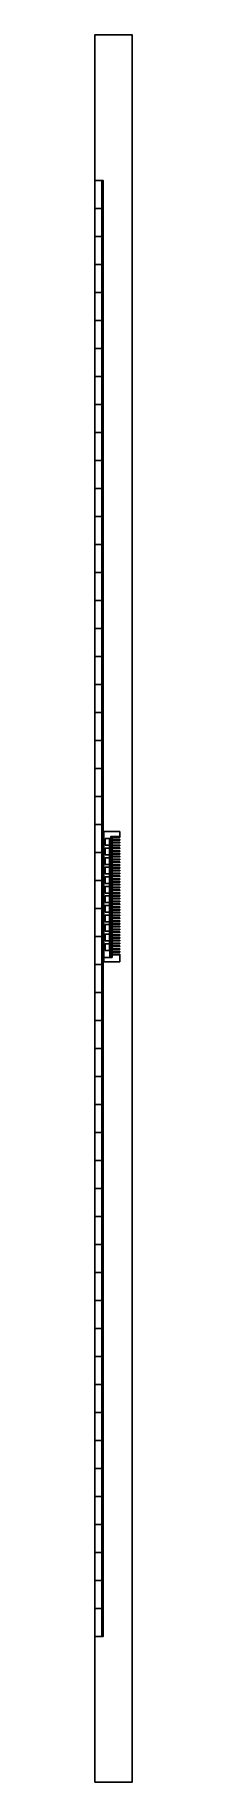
# Model space of a CAD drawing. Header units: millimetres. Extents: x 0 to 27, y -624 to 624.
import ezdxf

# ---------------------------------------------------------------- set-up
doc = ezdxf.new("R2010")
doc.units = ezdxf.units.MM
doc.layers.get('0').update_dxf_attribs({"linetype": 'CONTINUOUS'})

msp = doc.modelspace()

# ---------------------------------------------------------------- linework, layer by layer
for p, q in [((0, 520), (5, 520)), ((0, 500), (5, 500)), ((0, 480), (5, 480)), ((0, 460), (5, 460)), ((0, 440), (5, 440)), ((0, 420), (5, 420)), ((0, 400), (5, 400)), ((0, 380), (5, 380)), ((0, 360), (5, 360)), ((0, 340), (5, 340)), ((0, 320), (5, 320)), ((0, 300), (5, 300)), ((0, 280), (5, 280)), ((0, 260), (5, 260)), ((0, 240), (5, 240)), ((0, 220), (5, 220)), ((0, 200), (5, 200)), ((0, 180), (5, 180)), ((0, 160), (5, 160)), ((0, 140), (5, 140)), ((0, 120), (5, 120)), ((0, 100), (5, 100)), ((0, 80), (5, 80)), ((0, 60), (5, 60)), ((6.5, -35), (6.5, 55)), ((6.5, 55), (17.8, 55)), ((10.5, 50), (11.4, 50)), ((11.4, 50), (11.4, 51.5)), ((11.4, 51.5), (11.5, 51.5)), ((17.8, 55), (17.8, 51.5)), ((0, 40), (5, 40)), ((10.5, 45.2), (10.5, 43.2)), ((10.5, 38.3), (10.5, 36.3)), ((10.5, 31.5), (10.5, 29.5)), ((0, 20), (5, 20)), ((10.5, 24.7), (10.5, 22.7)), ((10.5, 17.8), (10.5, 15.8)), ((0, 0), (5, 0)), ((10.5, 11), (10.5, 9)), ((10.5, 4.2), (10.5, 2.2)), ((10.5, -2.7), (10.5, -4.7)), ((10.5, -9.5), (10.5, -11.5)), ((0, -20), (5, -20)), ((10.5, -16.3), (10.5, -18.3)), ((10.5, -23.2), (10.5, -25.2)), ((9, -35), (9.1, -35)), ((10.5, -30), (10.7, -30)), ((10.7, -30), (10.7, -33)), ((10.7, -33), (10.7, -35)), ((12.3, -35), (11.5, -35)), ((17.8, -33.2), (12.3, -33.2)), ((12.3, -33.2), (12.3, -34.7)), ((12.3, -34.7), (12.3, -35)), ((12.3, -35), (12.4, -35)), ((12.4, -35), (12.4, -33.2)), ((0, -40), (5, -40)), ((0, -60), (5, -60)), ((0, -80), (5, -80)), ((0, -100), (5, -100)), ((0, -120), (5, -120)), ((0, -140), (5, -140)), ((0, -160), (5, -160)), ((0, -180), (5, -180)), ((0, -200), (5, -200)), ((0, -220), (5, -220)), ((0, -240), (5, -240)), ((0, -260), (5, -260)), ((0, -280), (5, -280)), ((0, -300), (5, -300)), ((0, -320), (5, -320)), ((0, -340), (5, -340)), ((0, -360), (5, -360)), ((0, -380), (5, -380)), ((0, -400), (5, -400)), ((0, -420), (5, -420)), ((0, -440), (5, -440)), ((0, -460), (5, -460)), ((0, -480), (5, -480)), ((0, -520), (0, -500)), ((5, -500), (5, -520))]:
    msp.add_line(p, q)
for points in [[(0, -624), (0, -520), (5, -520), (6, -520), (6, 520), (5, 520), (5, 500), (5, 480), (5, 460), (5, 440), (5, 420), (5, 400), (5, 380), (5, 360), (5, 340), (5, 320), (5, 300), (5, 280), (5, 260), (5, 240), (5, 220), (5, 200), (5, 180), (5, 160), (5, 140), (5, 120), (5, 100), (5, 80), (5, 60), (5, 40), (5, 20), (5, 0), (5, -20), (5, -40), (5, -60), (5, -80), (5, -100), (5, -120), (5, -140), (5, -160), (5, -180), (5, -200), (5, -220), (5, -240), (5, -260), (5, -280), (5, -300), (5, -320), (5, -340), (5, -360), (5, -380), (5, -400), (5, -420), (5, -440), (5, -460), (5, -480), (5, -500), (0, -500), (0, -480), (0, -460), (0, -440), (0, -420), (0, -400), (0, -380), (0, -360), (0, -340), (0, -320), (0, -300), (0, -280), (0, -260), (0, -240), (0, -220), (0, -200), (0, -180), (0, -160), (0, -140), (0, -120), (0, -100), (0, -80), (0, -60), (0, -40), (0, -20), (0, 0), (0, 20), (0, 40), (0, 60), (0, 80), (0, 100), (0, 120), (0, 140), (0, 160), (0, 180), (0, 200), (0, 220), (0, 240), (0, 260), (0, 280), (0, 300), (0, 320), (0, 340), (0, 360), (0, 380), (0, 400), (0, 420), (0, 440), (0, 460), (0, 480), (0, 500), (0, 520), (0, 624), (26.7, 624), (26.7, -624)], [(11.5, -30), (11.5, -35), (10.7, -35), (9, -35), (6.5, -35), (6.5, -38), (17.8, -38), (17.8, -33.2), (17.8, -32.7), (12.3, -32.7), (12.3, -31.2), (17.8, -31.2), (17.8, -30.7), (12.3, -30.7), (12.3, -29.2), (17.8, -29.2), (17.8, -28.7), (12.3, -28.7), (12.3, -27.2), (17.8, -27.2), (17.8, -26.7), (12.3, -26.7), (12.3, -25.2), (17.8, -25.2), (17.8, -24.7), (12.3, -24.7), (12.3, -23.2), (17.8, -23.2), (17.8, -22.7), (12.3, -22.7), (12.3, -21.2), (17.8, -21.2), (17.8, -20.7), (12.3, -20.7), (12.3, -19.2), (17.8, -19.2), (17.8, -18.7), (12.3, -18.7), (12.3, -17.2), (17.8, -17.2), (17.8, -16.7), (12.3, -16.7), (12.3, -15.2), (17.8, -15.2), (17.8, -14.7), (12.3, -14.7), (12.3, -13.2), (17.8, -13.2), (17.8, -12.7), (12.3, -12.7), (12.3, -11.2), (17.8, -11.2), (17.8, -10.7), (12.3, -10.7), (12.3, -9.2), (17.8, -9.2), (17.8, -8.7), (12.3, -8.7), (12.3, -7.2), (17.8, -7.2), (17.8, -6.7), (12.3, -6.7), (12.3, -5.2), (17.8, -5.2), (17.8, -4.7), (12.3, -4.7), (12.3, -3.2), (17.8, -3.2), (17.8, -2.7), (12.3, -2.7), (12.3, -1.2), (17.8, -1.2), (17.8, -0.7), (12.3, -0.7), (12.3, 0.8), (17.8, 0.8), (17.8, 1.3), (12.3, 1.3), (12.3, 2.8), (17.8, 2.8), (17.8, 3.3), (12.3, 3.3), (12.3, 4.8), (17.8, 4.8), (17.8, 5.3), (12.3, 5.3), (12.3, 6.8), (17.8, 6.8), (17.8, 7.3), (12.3, 7.3), (12.3, 8.8), (17.8, 8.8), (17.8, 9.3), (12.3, 9.3), (12.3, 10.8), (17.8, 10.8), (17.8, 11.3), (12.3, 11.3), (12.3, 12.8), (17.8, 12.8), (17.8, 13.3), (12.3, 13.3), (12.3, 14.8), (17.8, 14.8), (17.8, 15.3), (12.3, 15.3), (12.3, 16.8), (17.8, 16.8), (17.8, 17.3), (12.3, 17.3), (12.3, 18.8), (17.8, 18.8), (17.8, 19.3), (12.3, 19.3), (12.3, 20.8), (17.8, 20.8), (17.8, 21.3), (12.3, 21.3), (12.3, 22.8), (17.8, 22.8), (17.8, 23.3), (12.3, 23.3), (12.3, 24.8), (17.8, 24.8), (17.8, 25.3), (12.3, 25.3), (12.3, 26.8), (17.8, 26.8), (17.8, 27.3), (12.3, 27.3), (12.3, 28.8), (17.8, 28.8), (17.8, 29.3), (12.3, 29.3), (12.3, 30.8), (17.8, 30.8), (17.8, 31.3), (12.3, 31.3), (12.3, 32.8), (17.8, 32.8), (17.8, 33.3), (12.3, 33.3), (12.3, 34.8), (17.8, 34.8), (17.8, 35.3), (12.3, 35.3), (12.3, 36.8), (17.8, 36.8), (17.8, 37.3), (12.3, 37.3), (12.3, 38.8), (17.8, 38.8), (17.8, 39.3), (12.3, 39.3), (12.3, 40.8), (17.8, 40.8), (17.8, 41.3), (12.3, 41.3), (12.3, 42.8), (17.8, 42.8), (17.8, 43.3), (12.3, 43.3), (12.3, 44.8), (17.8, 44.8), (17.8, 45.3), (12.3, 45.3), (12.3, 46.8), (17.8, 46.8), (17.8, 47.3), (12.3, 47.3), (12.3, 48.8), (17.8, 48.8), (17.8, 49.3), (12.3, 49.3), (12.3, 50.8), (17.8, 50.8), (17.8, 51.2), (17.8, 51.5), (11.5, 51.5), (11.5, 51.2), (11.5, 50)], [(7.5, 45.2), (7.5, 50), (10.5, 50), (10.5, 45.2)], [(7.5, 38.3), (7.5, 43.2), (10.5, 43.2), (10.5, 38.3)], [(7.5, 31.5), (7.5, 36.3), (10.5, 36.3), (10.5, 31.5)], [(7.5, 24.7), (7.5, 29.5), (10.5, 29.5), (10.5, 24.7)], [(7.5, 17.8), (7.5, 22.7), (10.5, 22.7), (10.5, 17.8)], [(7.5, 11), (7.5, 15.8), (10.5, 15.8), (10.5, 11)], [(7.5, 4.2), (7.5, 9), (10.5, 9), (10.5, 4.2)], [(7.5, -2.7), (7.5, 2.2), (10.5, 2.2), (10.5, -2.7)], [(7.5, -9.5), (7.5, -4.7), (10.5, -4.7), (10.5, -9.5)], [(7.5, -16.3), (7.5, -11.5), (10.5, -11.5), (10.5, -16.3)], [(7.5, -23.2), (7.5, -18.3), (10.5, -18.3), (10.5, -23.2)], [(7.5, -30), (7.5, -25.2), (10.5, -25.2), (10.5, -30)]]:
    msp.add_lwpolyline(points, close=True)

doc.saveas('drawing.dxf')
